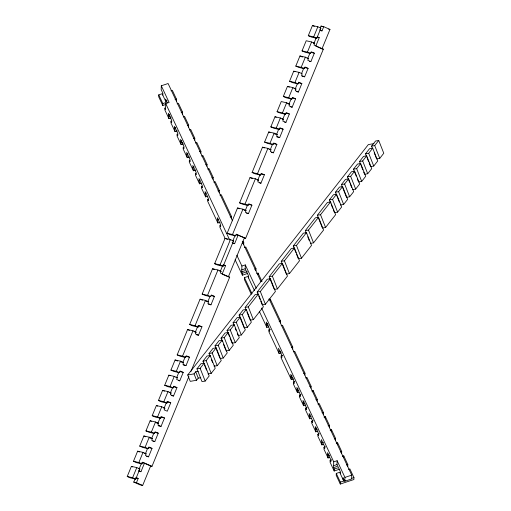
<?xml version="1.0" encoding="UTF-8"?>
<svg xmlns="http://www.w3.org/2000/svg" width="511" height="511" viewBox="0 0 511 511"><rect width="100%" height="100%" fill="white"/><g stroke="black" fill="none" stroke-linecap="round" stroke-linejoin="round"><path stroke-width="0.77" d="M162.773 105.496L162.83 103.567L166.228 102.436L162.147 93.737L158.749 94.867L158.691 96.79L162.773 105.496L165.794 104.487M232.473 220.803L168.1 83.523L161.297 85.784L161.189 89.636L162.888 93.264L162.83 95.187M161.297 85.784L169.122 102.462L165.724 103.592L165.551 109.373L164.874 107.923L164.817 109.846L168.892 118.546L171.159 117.792M168.892 118.546L168.33 113.244L171.728 120.5L171.677 122.423L170.993 120.973L170.936 122.902L175.018 131.602L177.285 130.848M175.018 131.602L174.449 126.3L177.854 133.55L177.796 135.479L177.113 134.029L177.055 135.952L181.137 144.651L183.404 143.904M176.372 100.974L176.423 99.051L172.348 90.351L170.987 90.798M181.137 144.651L180.575 139.35L183.973 146.606L183.915 148.535L183.238 147.079L183.181 149.008L187.262 157.707L189.524 156.954M182.491 114.03L182.548 112.101L178.467 103.401L177.106 103.854M187.262 157.707L186.694 152.406L190.098 159.662L190.041 161.585L189.357 160.135L189.3 162.064L193.382 170.763L195.649 170.01M188.61 127.079L188.668 125.157L184.586 116.457L183.232 116.91M193.382 170.763L192.813 165.455L196.218 172.712L196.16 174.641L195.477 173.191L195.419 175.113L199.501 183.813L201.768 183.059M194.736 140.135L194.793 138.213L190.712 129.507L189.351 129.96M199.501 183.813L198.939 178.511L202.337 185.768L202.279 187.69L201.602 186.24L201.545 188.169L205.626 196.869L207.888 196.115M200.855 153.191L200.912 151.262L196.831 142.563L195.47 143.016M205.626 196.869L205.058 191.568L208.462 198.824L208.405 200.746L207.721 199.296L207.664 201.219L217.865 222.975L220.132 222.221M206.974 166.241L207.032 164.318L202.956 155.619L201.596 156.066M213.1 179.297L213.157 177.368L209.076 168.668L207.715 169.122M217.865 222.975L217.303 217.673L220.701 224.929L220.643 226.852L219.966 225.402L219.909 227.331L225.172 238.554M219.219 192.353L219.276 190.424L215.195 181.724L213.834 182.178M231.464 218.459L231.521 216.53L221.32 194.78L219.96 195.228M247.637 273.436L242.355 275.193L242.412 273.264L241.729 271.814L241.901 266.033L236.823 255.206M243.702 244.565L243.76 242.636L243.083 241.186M254.427 290.51L247.848 276.489L244.45 277.62L244.392 279.543L251.303 294.279M248.531 277.939L248.589 276.01L245.184 268.76L245.299 264.909L241.901 266.033M255.947 270.67L256.005 268.748L245.804 246.992L244.443 247.445M258.01 274.381L258.049 273.098L256.688 273.551M268.352 326.906L266.838 327.404L266.269 322.102L269.674 329.359L269.616 331.281L268.939 329.831L270.396 329.346M268.939 329.831L268.882 331.76L279.083 353.51L281.35 352.756M270.249 300.487L270.287 299.203L268.933 299.657M279.083 353.51L278.514 348.208L281.919 355.464L281.861 357.393L281.178 355.937L282.634 355.458M280.437 322.888L280.494 320.959L270.287 299.203M281.178 355.937L281.12 357.866L291.327 379.622L293.589 378.868M291.327 379.622L290.759 374.314L294.164 381.57L294.106 383.499L293.423 382.049L294.879 381.564M292.675 348.994L292.733 347.065L282.532 325.315L281.171 325.763M293.423 382.049L293.365 383.972L297.447 392.672L298.954 392.173M297.447 392.672L296.878 387.37L300.283 394.626L300.225 396.549L299.542 395.099L300.998 394.613M299.542 395.099L299.484 397.028L303.566 405.728L305.834 404.974M303.566 405.728L303.004 400.426L306.402 407.682L306.345 409.605L305.667 408.155L307.124 407.669M304.92 375.1L304.978 373.177L294.777 351.421L293.416 351.875M305.667 408.155L305.61 410.078L309.692 418.777L311.199 418.279M309.692 418.777L309.123 413.476L312.528 420.732L312.47 422.661L311.787 421.205L313.243 420.725M311.039 388.156L311.097 386.227L307.022 377.527L305.661 377.98M311.787 421.205L311.729 423.134L315.811 431.833L318.078 431.08M313.102 391.867L313.141 390.583L311.78 391.036M315.811 431.833L315.242 426.532L318.647 433.788L318.589 435.711L317.912 434.261L319.369 433.775M317.165 401.205L317.222 399.283L313.141 390.583M317.912 434.261L317.855 436.19L321.93 444.889L323.444 444.385M321.93 444.889L321.368 439.588L324.766 446.838L324.709 448.767L324.031 447.317L325.488 446.831M323.284 414.261L323.342 412.339L319.26 403.633L317.899 404.086M324.031 447.317L323.974 449.239L328.056 457.939L329.563 457.441M325.347 417.972L325.386 416.689L324.025 417.142M328.056 457.939L327.487 452.637L330.892 459.894L330.834 461.823L330.151 460.366L331.607 459.887M329.403 427.317L329.461 425.388L325.386 416.689M330.151 460.366L330.093 462.295L334.175 470.995L339.464 469.239M331.467 431.029L331.505 429.745L330.144 430.192M334.175 470.995L334.232 469.066L333.549 467.616L333.721 461.842L261.606 308.063M335.529 440.367L335.586 438.444L331.505 429.745M343.75 480.992L339.674 472.292L336.276 473.422L336.219 475.351L340.294 484.051L353.893 479.529L353.951 477.606L349.869 468.906L348.508 469.353M337.586 444.078L337.624 442.794L336.264 443.248M340.352 473.742L340.409 471.819L337.011 464.563L337.119 460.711L333.721 461.842M340.294 484.051L340.352 482.122L336.276 473.422M341.648 453.423L341.706 451.494L337.624 442.794M343.073 479.542L343.13 477.619L344.829 481.241L351.625 478.986L351.74 475.134L269.067 298.833M343.711 457.134L343.75 455.85L342.389 456.304M344.829 481.241L344.944 477.389L337.119 460.711M347.767 466.479L347.825 464.55L343.75 455.85M127.226 476.495L131.391 466.364L136.776 467.584L139.886 468.964L135.722 479.094L130.337 477.868L127.226 476.495L132.617 477.715L135.722 479.094M188.872 376.537L151.991 466.332L142.658 462.2L141.969 463.892L136.578 462.672L133.473 461.292L137.631 451.162L143.016 452.382L146.127 453.762L145.437 455.448L148.541 456.828L152.016 448.377L148.905 447.004L148.209 448.69L142.825 447.47L139.714 446.09L143.878 435.96L149.263 437.186L152.374 438.559L151.678 440.252L154.788 441.625L158.257 433.175L155.146 431.801L154.456 433.494L149.065 432.268L145.954 430.894L150.119 420.764L155.504 421.984L158.614 423.357L157.918 425.05L161.029 426.423L164.504 417.979L161.393 416.599L160.697 418.292L155.312 417.065L152.201 415.692L156.36 405.562L161.751 406.782L164.861 408.161L164.165 409.848L167.276 411.227L170.744 402.777L167.634 401.403L166.944 403.09L161.553 401.87L158.442 400.49L162.607 390.359L167.991 391.586L171.102 392.959L170.406 394.652L173.516 396.025L176.985 387.574L173.881 386.201L173.184 387.887L167.8 386.667L164.689 385.294L168.847 375.157L174.238 376.383L177.343 377.757L176.653 379.449L179.763 380.823L183.232 372.378L180.121 370.999L179.425 372.691L174.04 371.465L170.93 370.092L175.094 359.961L180.479 361.181L183.59 362.561L182.893 364.247L186.004 365.627L189.472 357.176L186.368 355.797L185.672 357.489L180.281 356.269L177.176 354.89L187.582 329.557L192.966 330.783L196.077 332.156L195.381 333.849L198.492 335.222L201.96 326.772L198.849 325.398L198.159 327.091L192.768 325.865L189.664 324.491L200.069 299.159L205.454 300.379L208.565 301.758L207.868 303.445L210.979 304.824L214.448 296.374L211.337 295L210.647 296.687L205.256 295.467L202.152 294.087L212.55 268.754L217.942 269.98L221.052 271.354L220.356 273.046L229.682 277.173L190.986 371.382M214.633 263.689L225.038 238.356L230.429 239.576L233.533 240.956L223.135 266.288L217.743 265.062L214.633 263.689L220.024 264.909L223.135 266.288M245.638 238.324L236.312 234.198L235.616 235.884L230.231 234.664L227.12 233.284L237.526 207.958L242.917 209.178L246.021 210.551L245.331 212.244L248.435 213.617L251.91 205.173L248.8 203.793L248.103 205.486L242.719 204.259L239.608 202.886L250.013 177.553L255.398 178.78L258.509 180.153L257.819 181.846L260.923 183.219L264.398 174.768L261.287 173.395L260.591 175.081L255.206 173.861L252.095 172.488L262.501 147.155L267.885 148.375L270.996 149.755L270.3 151.441L273.411 152.821L276.885 144.37L273.775 142.991L273.078 144.683L267.694 143.463L264.583 142.084L268.741 131.953L274.132 133.173L277.243 134.553L276.547 136.239L279.658 137.619L283.126 129.168L280.015 127.795L279.325 129.481L273.934 128.261L270.824 126.881L274.988 116.751L280.373 117.977L283.484 119.35L282.787 121.043L285.898 122.416L289.367 113.972L286.262 112.592L285.566 114.285L280.181 113.059L277.071 111.685L281.229 101.555L286.62 102.775L289.724 104.148L289.034 105.841L292.145 107.214L295.614 98.77L292.503 97.39L291.807 99.083L286.422 97.856L283.311 96.483L287.476 86.353L292.86 87.573L295.971 88.952L295.275 90.639L298.386 92.018L301.854 83.568L298.75 82.194L298.054 83.881L292.669 82.661L289.558 81.281L293.716 71.15L299.107 72.377L302.212 73.75L301.522 75.443L304.626 76.816L308.101 68.365L304.99 66.992L304.294 68.678L298.909 67.458L295.799 66.085L299.963 55.948L305.348 57.175L308.459 58.548L307.763 60.241L310.873 61.614L314.342 53.17L311.231 51.79L310.541 53.483L305.15 52.256L302.046 50.883L306.204 40.752L311.595 41.972L314.699 43.352L314.01 45.038L323.335 49.171L245.638 238.324L238.075 235.264L234.606 243.715L232.582 243.255M308.286 35.681L312.451 25.55L317.836 26.77L320.946 28.15L316.782 38.28L311.397 37.06L308.286 35.681L313.671 36.907L316.782 38.28M132.617 477.715L136.776 467.584M133.473 461.292L138.858 462.519L143.016 452.382M139.714 446.09L145.098 447.317L149.263 437.186M145.954 430.894L151.345 432.114L155.504 421.984M152.201 415.692L157.586 416.912L161.751 406.782M158.442 400.49L163.833 401.716L167.991 391.586M164.689 385.294L170.074 386.514L174.238 376.383M170.93 370.092L176.321 371.312L180.479 361.181M177.176 354.89L182.561 356.116L192.966 330.783M189.664 324.491L195.049 325.711L205.454 300.379M202.152 294.087L207.536 295.313L217.942 269.98M220.024 264.909L230.429 239.576M227.12 233.284L232.511 234.511L242.917 209.178M239.608 202.886L244.999 204.106L255.398 178.78M252.095 172.488L257.48 173.708L267.885 148.375M264.583 142.084L269.968 143.31L274.132 133.173M270.824 126.881L276.215 128.108L280.373 117.977M277.071 111.685L282.455 112.905L286.62 102.775M283.311 96.483L288.702 97.703L292.86 87.573M289.558 81.281L294.943 82.507L299.107 72.377M295.799 66.085L301.19 67.305L305.348 57.175M302.046 50.883L307.43 52.103L311.595 41.972M313.671 36.907L317.836 26.77M151.991 466.332L150.643 466.026L142.665 485.45L139.969 484.837L133.754 482.084L135.198 478.564M139.126 468.996L141.438 463.368M145.373 453.8L147.685 448.166M151.614 438.598L153.926 432.964M157.861 423.395L160.173 417.762M164.101 408.193L166.414 402.566M170.342 392.997L172.661 387.364M176.589 377.795L178.901 372.161M182.829 362.593L185.142 356.965M195.317 332.195L197.629 326.561M207.805 301.79L210.117 296.163M220.292 271.392L222.604 265.758M232.78 240.994L235.092 235.36M245.267 210.589L247.58 204.956M257.755 180.191L260.067 174.558M270.242 149.787L272.555 144.159M276.483 134.591L278.795 128.957M282.724 119.389L285.042 113.755M288.971 104.187L291.283 98.553M295.211 88.984L297.53 83.357M301.458 73.788L303.77 68.155M307.699 58.586L310.011 52.952M313.946 43.384L316.258 37.757M320.186 28.188L321.055 26.074L323.75 26.687L329.965 29.44L321.987 48.864L316.462 46.418M133.754 482.084L136.443 482.697L138.181 478.475L136.316 477.644M138.935 471.263L140.953 471.723L144.421 463.273L150.643 466.026M222.119 274.113L225.587 265.669L223.722 264.845M317.376 36.837L319.241 37.661L315.772 46.111L317.114 46.418M320.665 30.603L322.013 30.909L323.75 26.687M244.296 238.017L228.334 276.866L229.682 277.173M200.778 377.686L198.249 378.121L196.575 380.254L190.245 381.359L187.722 374.972L368.329 144.594L373.956 143.617M196.965 368.853L200.976 363.73L204.138 363.18L209.184 375.949L205.173 381.072L202.005 381.621L196.965 368.853L200.127 368.303L204.138 363.18M203.991 363.723L202.982 361.168L206.993 356.052L210.162 355.503L215.208 368.271L211.19 373.388L208.028 373.937M210.008 356.046L209.005 353.491L213.017 348.374L216.179 347.825L221.225 360.594L217.213 365.71L214.045 366.259L214.716 365.41M219.775 357.847L215.022 345.813L219.034 340.696L222.202 340.147L227.248 352.916L223.23 358.032L220.069 358.581M222.304 341.322L221.046 338.135L225.057 333.012L228.219 332.463L233.265 345.232L229.254 350.354L226.086 350.904M228.321 333.645L227.063 330.451L231.074 325.335L234.242 324.785L239.289 337.554L235.271 342.67L232.109 343.226L230.071 338.065M234.089 325.328L233.086 322.773L237.098 317.657L240.259 317.107L245.306 329.876L241.294 334.992L238.126 335.542L237.257 333.332M240.113 317.65L239.103 315.095L243.115 309.979L246.283 309.43L251.329 322.198L247.318 327.315L244.149 327.864L240.362 318.289M246.385 310.605L245.127 307.418L255.155 294.617L258.323 294.068L263.369 306.836L253.335 319.637L250.166 320.186M258.176 294.611L257.167 292.056L267.196 279.262L270.364 278.712L275.41 291.481L265.375 304.275L262.207 304.824L260.757 301.145M270.217 279.255L269.208 276.7L279.236 263.9L282.404 263.35L287.45 276.119L277.416 288.919L274.247 289.469M285.029 270.919L281.248 261.338L291.276 248.544L294.445 247.995L299.491 260.763L289.456 273.557L286.288 274.107M294.298 248.538L293.288 245.983L303.317 233.182L306.485 232.633L311.531 245.401L301.496 258.202L298.328 258.751L296.508 254.139M306.587 233.814L305.329 230.621L315.357 217.827L318.525 217.277L323.572 230.046L313.537 242.84L310.369 243.389M318.379 217.82L317.369 215.265L327.398 202.465L330.566 201.915L335.612 214.684L325.577 227.484L322.409 228.034L318.628 218.459M330.668 203.097L329.41 199.903L333.421 194.787L336.589 194.237L341.629 207.006L337.618 212.122L334.45 212.672M336.692 195.419L335.427 192.225L339.438 187.109L342.606 186.56L347.652 199.328L343.641 204.445L340.473 204.994M342.204 186.464L341.45 184.548L345.462 179.425L348.63 178.876L353.669 191.644L349.658 196.767L346.49 197.316L342.709 187.741M348.476 179.418L347.467 176.87L351.479 171.747L354.647 171.198L359.693 183.966L355.682 189.089L352.513 189.638M354.5 171.741L353.491 169.186L357.502 164.069L360.67 163.52L365.71 176.289L361.699 181.405L358.53 181.954M360.772 164.702L359.508 161.508L363.519 156.392L366.687 155.842L371.733 168.611L367.722 173.727L364.554 174.277M366.789 157.024L365.531 153.83L369.542 148.707L372.711 148.158L377.75 160.933L373.739 166.049L370.571 166.599L369.121 162.913M372.557 148.701L371.548 146.152L375.559 141.03L378.728 140.48L383.774 153.249L379.762 158.372L376.594 158.921L375.336 155.727M187.722 374.972L194.052 373.873L195.726 371.74L198.262 371.299M202.982 361.168L206.15 360.619L210.162 355.503M209.005 353.491L212.167 352.941L216.179 347.825M215.022 345.813L218.191 345.264L222.202 340.147M221.046 338.135L224.208 337.586L228.219 332.463M227.063 330.451L230.231 329.902L234.242 324.785M233.086 322.773L236.248 322.224L240.259 317.107M239.103 315.095L242.271 314.546L246.283 309.43M245.127 307.418L248.289 306.868L258.323 294.068M257.167 292.056L260.329 291.506L270.364 278.712M269.208 276.7L272.369 276.151L282.404 263.35M281.248 261.338L284.41 260.789L294.445 247.995M293.288 245.983L296.45 245.433L306.485 232.633M305.329 230.621L308.491 230.071L318.525 217.277M317.369 215.265L320.531 214.716L330.566 201.915M329.41 199.903L332.572 199.354L336.589 194.237M335.427 192.225L338.595 191.676L342.606 186.56M341.45 184.548L344.612 183.998L348.63 178.876M347.467 176.87L350.635 176.314L354.647 171.198M353.491 169.186L356.652 168.636L360.67 163.52M359.508 161.508L362.676 160.959L366.687 155.842M365.531 153.83L368.693 153.281L372.711 148.158M371.548 146.152L374.716 145.597L378.728 140.48M167.059 100.482L165.551 100.986L165.609 99.064L167.308 102.685M175.069 99.498L176.423 99.051M168.272 115.173L169.729 114.688M168.949 116.623L170.406 116.138M181.188 112.554L182.548 112.101M174.392 128.223L175.848 127.737M187.307 125.61L188.668 125.157M180.517 141.279L181.973 140.793M181.194 142.729L182.651 142.243M193.433 138.66L194.793 138.213M186.636 154.328L188.093 153.849M199.552 151.716L200.912 151.262M192.756 167.384L194.212 166.899M205.671 164.766L207.032 164.318M198.881 180.44L200.338 179.955M211.797 177.822L213.157 177.368M205 193.49L206.457 193.005M217.916 190.878L219.276 190.424M217.245 219.596L218.702 219.117M230.161 216.983L231.521 216.53M242.406 243.089L243.76 242.636M241.786 269.885L245.184 268.76M241.729 271.814L245.127 270.683M242.412 273.264L247.318 271.635M254.644 269.195L256.005 268.748M266.218 324.025L267.675 323.546M266.895 325.481L268.352 324.996M279.134 321.413L280.494 320.959M279.14 351.587L280.596 351.102M291.372 347.518L292.733 347.065M290.702 376.243L292.158 375.757M291.379 377.693L292.841 377.207M303.617 373.624L304.978 373.177M296.821 389.299L298.277 388.814M297.504 390.749L298.961 390.263M309.736 386.68L311.097 386.227M302.946 402.349L304.403 401.863M303.623 403.799L305.08 403.32M315.862 399.736L317.222 399.283M309.066 415.405L310.522 414.919M309.749 416.855L311.205 416.369M321.981 412.786L323.342 412.339M315.185 428.454L316.641 427.975M315.868 429.911L317.325 429.425M328.107 425.842L329.461 425.388M321.987 442.96L323.444 442.475M334.226 438.898L335.586 438.444M327.43 454.566L328.886 454.081M328.113 456.016L329.569 455.531M340.345 451.948L341.706 451.494M333.606 465.693L337.011 464.563M333.549 467.616L336.953 466.486M334.232 469.066L337.63 467.942M346.471 465.004L347.825 464.55M344.944 477.389L351.74 475.134M340.352 482.122L345.264 480.493M351.229 478.507L353.951 477.606M328.618 29.133L329.965 29.44M317.222 37.201L319.241 37.661M313.352 43.045L314.699 43.352M321.987 48.864L323.335 49.171M310.975 52.403L314.342 53.17M307.111 58.241L308.459 58.548M309.525 61.307L310.873 61.614M304.058 67.452L308.101 68.365M301.937 76.203L304.626 76.816M298.488 82.801L301.854 83.568M293.953 88.492L295.971 88.952M296.367 91.558L298.386 92.018M292.247 98.003L295.614 98.77M287.706 103.695L289.724 104.148M290.797 106.914L292.145 107.214M286 113.206L289.367 113.972M282.136 119.044L283.484 119.35M284.55 122.11L285.898 122.416M279.083 128.255L283.126 129.168M274.548 133.939L277.243 134.553M276.962 137.005L279.658 137.619M272.842 143.45L276.885 144.37M268.978 149.295L270.996 149.755M271.392 152.361L273.411 152.821M261.032 174.008L264.398 174.768M257.161 179.846L258.509 180.153M259.582 182.912L260.923 183.219M247.867 204.253L251.91 205.173M244.003 210.098L246.021 210.551M246.417 213.164L248.435 213.617M236.056 234.811L239.423 235.571M232.192 240.649L233.533 240.956M222.892 265.056L225.587 265.669M219.704 271.047L221.052 271.354M211.081 295.607L214.448 296.374M205.869 301.145L208.565 301.758M208.284 304.211L210.979 304.824M197.923 325.858L201.96 326.772M194.059 331.696L196.077 332.156M196.473 334.762L198.492 335.222M185.436 356.256L189.472 357.176M180.894 361.948L183.59 362.561M183.308 365.014L186.004 365.627M179.866 371.612L183.232 372.378M176.001 377.45L177.343 377.757M178.416 380.516L179.763 380.823M173.619 386.814L176.985 387.574M169.084 392.499L171.102 392.959M171.498 395.565L173.516 396.025M166.701 401.857L170.744 402.777M163.514 407.855L164.861 408.161M160.46 417.059L164.504 417.979M155.919 422.75L158.614 423.357M158.34 425.816L161.029 426.423M154.89 432.415L158.257 433.175M149.678 437.946L152.374 438.559M152.77 441.165L154.788 441.625M148.65 447.617L152.016 448.377M144.108 453.302L146.127 453.762M146.523 456.368L148.541 456.828M141.732 462.659L145.769 463.579M138.538 468.657L139.886 468.964M135.485 477.862L138.181 478.475M321.055 26.074L322.435 26.687M312.451 25.55L314.316 26.374M319.528 29.81L322.013 30.909M307.43 52.103L310.541 53.483M299.963 55.948L302.448 57.053M301.19 67.305L304.294 68.678M293.716 71.15L294.962 71.7M294.943 82.507L298.054 83.881M287.476 86.353L289.341 87.177M288.702 97.703L291.807 99.083M282.455 112.905L285.566 114.285M274.988 116.751L276.234 117.3M276.215 128.108L279.325 129.481M268.741 131.953L269.987 132.502M269.968 143.31L273.078 144.683M262.501 147.155L264.366 147.979M257.48 173.708L260.591 175.081M250.013 177.553L252.504 178.652M244.999 204.106L248.103 205.486M237.526 207.958L239.391 208.782M232.511 234.511L235.616 235.884M225.038 238.356L227.529 239.455M232.115 242.616L234.606 243.715M212.55 268.754L214.416 269.584M222.809 274.42L227.644 276.56M207.536 295.313L210.647 296.687M200.069 299.159L202.554 300.257M195.049 325.711L198.159 327.091M187.582 329.557L189.447 330.387M182.561 356.116L185.672 357.489M175.094 359.961L177.579 361.06M176.321 371.312L179.425 372.691M168.847 375.157L170.093 375.713M170.074 386.514L173.184 387.887M162.607 390.359L164.472 391.183M163.833 401.716L166.944 403.09M156.36 405.562L157.605 406.111M157.586 416.912L160.697 418.292M150.119 420.764L151.365 421.313M151.345 432.114L154.456 433.494M143.878 435.96L145.744 436.79M145.098 447.317L148.209 448.69M137.631 451.162L139.497 451.986M138.858 462.519L141.969 463.892M131.391 466.364L132.63 466.913M138.468 470.618L140.953 471.723M136.443 482.697L142.665 485.45M258.049 273.098L262.002 281.535M242.303 241.754L260.936 281.497M245.299 264.909L256.267 288.293M165.724 103.592L229.714 240.042M158.749 94.867L162.83 103.567M244.45 277.62L252.006 293.729M235.111 259.754L242.355 275.193M259.269 311.263L266.838 327.404M374.716 145.597L379.762 158.372M374.212 152.891L375.055 155.018M368.693 153.281L373.739 166.049M367.083 157.758L368.533 161.444M362.676 160.959L367.722 173.727M361.06 165.436L362.81 169.856M363.679 172.066L364.26 173.542M356.652 168.636L361.699 181.405M354.749 172.379L356.205 176.065M357.368 179.01L358.243 181.22M350.635 176.314L355.682 189.089M348.732 180.057L349.601 182.267M350.182 183.743L351.638 187.428M344.612 183.998L349.658 196.767M338.595 191.676L343.641 204.445M336.979 196.154L339.31 202.049M332.572 199.354L337.618 212.122M331.249 204.572L332.706 208.252M333.287 209.727L334.162 211.937M320.531 214.716L325.577 227.484M308.491 230.071L313.537 242.84M307.75 236.759L309.206 240.445M296.45 245.433L301.496 258.202M294.547 249.176L295.946 252.721M284.41 260.789L289.456 273.557M285.279 271.552L286.039 273.468M272.369 276.151L277.416 288.919M270.466 279.887L273.96 288.728M260.329 291.506L265.375 304.275M258.719 295.984L260.169 299.67M248.289 306.868L253.335 319.637M246.966 312.08L249.879 319.445M242.271 314.546L247.318 327.315M236.248 322.224L241.294 334.992M235.22 328.177L236.088 330.387M230.231 329.902L235.271 342.67M228.615 334.386L229.49 336.596M224.208 337.586L229.254 350.354M223.467 344.273L225.798 350.163M218.191 345.264L223.23 358.032M212.167 352.941L217.213 365.71M211.426 359.629L212.589 362.58M206.15 360.619L211.19 373.388M204.521 365.071L206.482 370.041M200.127 368.303L205.173 381.072M195.726 371.74L198.249 378.121M194.052 373.873L196.575 380.254"/></g></svg>
